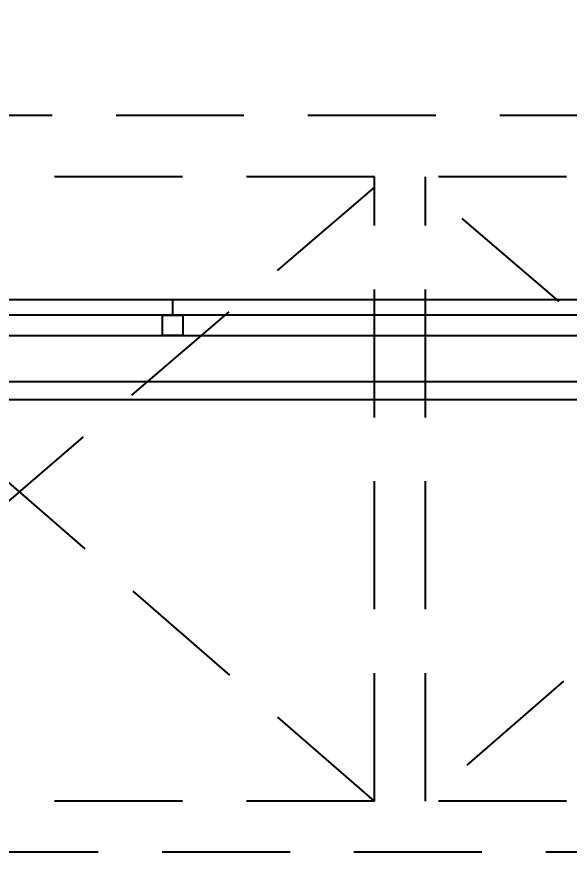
# Model space of a CAD drawing. Header units: millimetres. Extents: x 1658.6 to 1706.6, y -26.2 to 3.6.
# Drawn here: x 1666.815 to 1667.895, y 0.222 to 1.855 of the extents above; entities that cross this region are included whole.
import ezdxf

# ---------------------------------------------------------------- set-up
doc = ezdxf.new("R2010")
doc.units = ezdxf.units.MM
doc.linetypes.add('DASHED2', pattern=[0.375, 0.25, -0.125])
for name, color, linetype in [('COTA', 11, 'Continuous'), ('EM VISTA', 2, 'Continuous'), ('ESQUADRIA', 2, 'Continuous'), ('PAREDE', 7, 'Continuous'), ('PILAR', 21, 'Continuous'), ('PROJECAO', 1, 'DASHED2')]:
    doc.layers.add(name, color=color, linetype=linetype)
doc.styles.add('ROMANS', font='romans.shx')
doc.dimstyles.new('Copy of TICK50', dxfattribs={"dimtxt": 0.075, "dimasz": 0.0995, "dimexe": 0.18, "dimexo": 0.0625, "dimgap": 0.063, "dimtad": 1, "dimrnd": 0.005, "dimzin": 4, "dimdsep": 46, "dimtxsty": 'ROMANS', "dimblk1": 'TICK', "dimblk2": 'TICK', "dimsah": 1, "dimcen": 0.09, "dimse1": 1, "dimse2": 1, "dimclrd": 256, "dimclrt": 2, "dimaunit": 1, "dimadec": 4, "dimazin": 0, "dimtfac": 1, "dimtix": 1, "dimtmove": 2, "dimatfit": 3, "dimldrblk": 'TICK', "dimfxl": 0.18, "dimtfillclr": 256, "dimtolj": 1, "dimtzin": 0, "dimlwd": -1, "dimarcsym": 0})

# ---------------------------------------------------------------- blocks, each defined once
blk = doc.blocks.new('TICK')
at = {"layer": 'COTA'}
for p, q in [((0, 1.907592907288972), (0, -1.907600000000002)), ((-1, 0), (1, 0))]:
    blk.add_line(p, q, dxfattribs=at)
at = {"layer": 'COTA', "color": 2}
blk.add_line((0.5, 0.5), (-0.5, -0.5), dxfattribs=at)
blk = doc.blocks.new('*D43')
at = {"layer": 'COTA'}
blk.add_line((1662.213947151719, 2.320982097191134), (1668.914947151719, 2.320982097191134), dxfattribs=at)
at = {"layer": 'Defpoints', "color": 0}
for p in [(1669.014447151719, 2.320982097191134), (1662.114447151719, 1.141541632773837), (1669.014447151719, 1.141541632773752)]:
    blk.add_point(p, dxfattribs=at)
at = {"layer": 'COTA', "xscale": 0.0995, "yscale": 0.0995, "zscale": 0.0995, "rotation": 180}
blk.add_blockref('TICK', (1662.114447151719, 2.320982097191134), dxfattribs=at)
at = {"layer": 'COTA', "xscale": 0.0995, "yscale": 0.0995, "zscale": 0.0995}
blk.add_blockref('TICK', (1669.014447151719, 2.320982097191134), dxfattribs=at)
at = {"layer": 'COTA', "color": 2, "insert": (1665.564447151719, 2.421482097191134), "char_height": 0.075, "attachment_point": 5, "style": 'ROMANS'}
blk.add_mtext('\\A1;6.90', dxfattribs=at)
blk = doc.blocks.new('ESTRUTURA(20-03-2019)')
at = {"layer": 'PROJECAO', "color": 11}
blk.add_line((-30.12999999999852, 14.01999999999946), (-35.97999999999888, 14.01999999999946), dxfattribs=at)

msp = doc.modelspace()

# ---------------------------------------------------------------- linework, layer by layer
at = {"layer": 'EM VISTA', "color": 1}
for p, q in [((1665.778099011533, 1.231541632773755), (1669.134447151718, 1.231541632773755)), ((1665.77944715172, 1.141541632773752), (1669.014447151719, 1.141541632773752))]:
    msp.add_line(p, q, dxfattribs=at)
at = {"layer": 'ESQUADRIA'}
for p, q in [((1669.204447151718, 1.301541632773294), (1661.954447151719, 1.301541632773294)), ((1667.120247151718, 1.271541632773776), (1667.120247151718, 1.301541632773322)), ((1669.174447151718, 1.271541632773719), (1661.984447151719, 1.271541632773719))]:
    msp.add_line(p, q, dxfattribs=at)
at = {"layer": 'ESQUADRIA', "color": 3}
msp.add_lwpolyline([(1667.140247151718, 1.231541632773755), (1667.100247151718, 1.231541632773755), (1667.100247151718, 1.271541632773747), (1667.140247151718, 1.271541632773747)], close=True, dxfattribs=at)
at = {"layer": 'PILAR'}
msp.add_line((1663.999447151718, 1.10654163277421), (1668.979447151719, 1.10654163277421), dxfattribs=at)
at = {"layer": 'PROJECAO'}
for p, q in [((1669.134447151718, 1.661541632773954), (1661.674447151719, 1.661541632773954)), ((1669.014447151719, 1.541541632773963), (1661.794447151718, 1.541541632773963)), ((1667.51444715172, 0.3215416327734459), (1666.11444715172, 1.54154163277363)), ((1667.51444715172, 0.3215416327737728), (1667.51444715172, 1.541541632773537)), ((1667.61444715172, 0.3215416327737728), (1667.61444715172, 1.541541632773537)), ((1669.014447151719, 1.541541632773963), (1667.61444715172, 0.3215416327736875)), ((1667.51444715172, 1.521541632773605), (1666.11444715172, 0.3215416327738652)), ((1669.014447151719, 0.3215416327736023), (1667.61444715172, 1.521541632773946)), ((1669.014447151719, 0.3215416327736023), (1663.014447151719, 0.3215416327736023))]:
    msp.add_line(p, q, dxfattribs=at)

# ---------------------------------------------------------------- block references
at = {"layer": 'PAREDE'}
msp.add_blockref('ESTRUTURA(20-03-2019)', (1700.104447151718, -13.79845836722551), dxfattribs=at)

# ---------------------------------------------------------------- dimensions: what is measured, and where the dimension line sits
at = {"layer": 'COTA'}
dim = msp.add_linear_dim(base=(1669.014447151719, 2.320982097191134), p1=(1662.114447151719, 1.141541632773837), p2=(1669.014447151719, 1.141541632773752), dimstyle='Copy of TICK50', dxfattribs=at)
dim.commit()
dim.dimension.update_dxf_attribs({"geometry": '*D43', "text_midpoint": (1665.564447151719, 2.421482097191134)})

doc.saveas('drawing.dxf')
